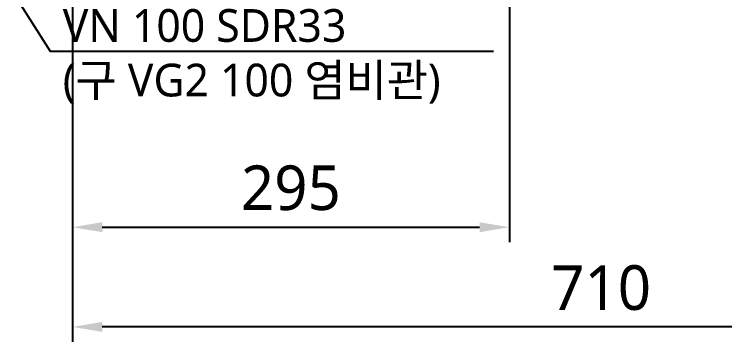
# Model space of a CAD drawing. Extents: x 3056 to 5854, y -58 to 2238.
# Drawn here: x 3340.3 to 3817.1, y -58.4 to 161.8 of the extents above; entities that cross this region are included whole.
import ezdxf

# ---------------------------------------------------------------- set-up
doc = ezdxf.new("R2010")
doc.units = 0
doc.header["$LTSCALE"] = 20
doc.header["$MEASUREMENT"] = 0
doc.layers.get('DEFPOINTS').update_dxf_attribs({"linetype": 'CONTINUOUS'})
for name, color, linetype in [('1', 1, 'CONTINUOUS'), ('2', 2, 'CONTINUOUS'), ('3', 3, 'CONTINUOUS')]:
    doc.layers.add(name, color=color, linetype=linetype)
doc.styles.add('ROMANS', font='NanumGothic.ttf', dxfattribs={"height": 10.144927})
doc.styles.get("Standard").update_dxf_attribs({"font": 'NanumGothic.ttf'})
doc.dimstyles.get("Standard").update_dxf_attribs({"dimtxt": 2.7, "dimasz": 2, "dimexe": 2, "dimexo": 1, "dimgap": 1.5, "dimtad": 1, "dimlfac": 10, "dimzin": 0, "dimdsep": 46, "dimtxsty": 'Standard', "dimcen": 0, "dimclrt": 2, "dimadec": 0, "dimazin": 0, "dimtfac": 1, "dimtofl": 0, "dimtmove": 0, "dimatfit": 3, "dimfxl": 0, "dimtolj": 1, "dimtzin": 0, "dimarcsym": 0})

# ---------------------------------------------------------------- blocks, each defined once
blk = doc.blocks.new('*D25')
at = {"layer": '1', "color": 3, "lineweight": -2}
for p, q in [((4088.85, 563.97), (4088.85, -58.4)), ((3379.37, 189.02), (3379.37, -58.4)), ((4068.85, -48.4), (3399.37, -48.4))]:
    blk.add_line(p, q, dxfattribs=at)
at = {"layer": '1', "color": 3}
for points in [[(3399.37, -45.07), (3399.37, -51.74), (3379.37, -48.4)], [(4068.85, -45.07), (4068.85, -51.74), (4088.85, -48.4)]]:
    blk.add_solid(points, dxfattribs=at)
at = {"layer": 'DEFPOINTS', "color": 0}
for p in [(4088.85, 568.97), (3379.37, 194.02), (3379.37, -48.4)]:
    blk.add_point(p, dxfattribs=at)
at = {"layer": '1', "color": 2, "insert": (3734.11, -22.18), "char_height": 30, "attachment_point": 5}
blk.add_mtext('\\A1;710', dxfattribs=at)
blk = doc.blocks.new('*D23')
at = {"layer": '1', "color": 3, "lineweight": -2}
for p, q in [((3672.52, 214.02), (3672.52, 8.6)), ((3379.37, 189.02), (3379.37, 8.6)), ((3399.37, 18.6), (3652.52, 18.6))]:
    blk.add_line(p, q, dxfattribs=at)
at = {"layer": '1', "color": 3}
for points in [[(3399.37, 21.94), (3399.37, 15.27), (3379.37, 18.6)], [(3652.52, 21.94), (3652.52, 15.27), (3672.52, 18.6)]]:
    blk.add_solid(points, dxfattribs=at)
at = {"layer": 'DEFPOINTS', "color": 0}
for p in [(3672.52, 219.02), (3379.37, 194.02), (3672.52, 18.6)]:
    blk.add_point(p, dxfattribs=at)
at = {"layer": '1', "color": 2, "insert": (3525.94, 44.93), "char_height": 30, "attachment_point": 5}
blk.add_mtext('\\A1;295', dxfattribs=at)

msp = doc.modelspace()

# ---------------------------------------------------------------- linework, layer by layer
at = {"layer": '3'}
msp.add_lwpolyline([(3309.7201, 223.20228), (3364.35496, 136.89641), (3661.85496, 136.89641)], dxfattribs=at)

# ---------------------------------------------------------------- texts
at = {"layer": '2', "insert": (3372.85496, 133.39641), "char_height": 22, "attachment_point": 4, "style": 'ROMANS'}
msp.add_mtext('VN 100 SDR33\\P(구 VG2 100 염비관)', dxfattribs=at)

# ---------------------------------------------------------------- dimensions: what is measured, and where the dimension line sits
at = {"layer": '1'}
dim = msp.add_linear_dim(base=(3379.36524, -48.40303), p1=(4088.84524, 568.9731), p2=(3379.36524, 194.0231), dimstyle='Standard', override={"dimtxt": 30, "dimasz": 20, "dimexe": 10, "dimexo": 5, "dimgap": 10, "dimdec": 0, "dimlfac": 1, "dimrnd": 0.5, "dimzin": 8, "dimclrd": 3, "dimclre": 3, "dimtdec": 0, "dimarcsym": 1}, dxfattribs=at)
dim.commit()
dim.dimension.update_dxf_attribs({"geometry": '*D25', "text_midpoint": (3734.10524, -48.40303), "dimtype": 160})
dim = msp.add_linear_dim(base=(3672.51828, 18.60292), p1=(3379.36524, 194.0231), p2=(3672.51828, 219.0231), text='295', dimstyle='Standard', override={"dimtxt": 30, "dimasz": 20, "dimexe": 10, "dimexo": 5, "dimgap": 10, "dimdec": 0, "dimlfac": 1, "dimrnd": 0.5, "dimzin": 8, "dimclrd": 3, "dimclre": 3, "dimtdec": 0, "dimarcsym": 1}, dxfattribs=at)
dim.commit()
dim.dimension.update_dxf_attribs({"geometry": '*D23', "text_midpoint": (3525.94176, 18.60292), "dimtype": 160})

doc.saveas('drawing.dxf')
